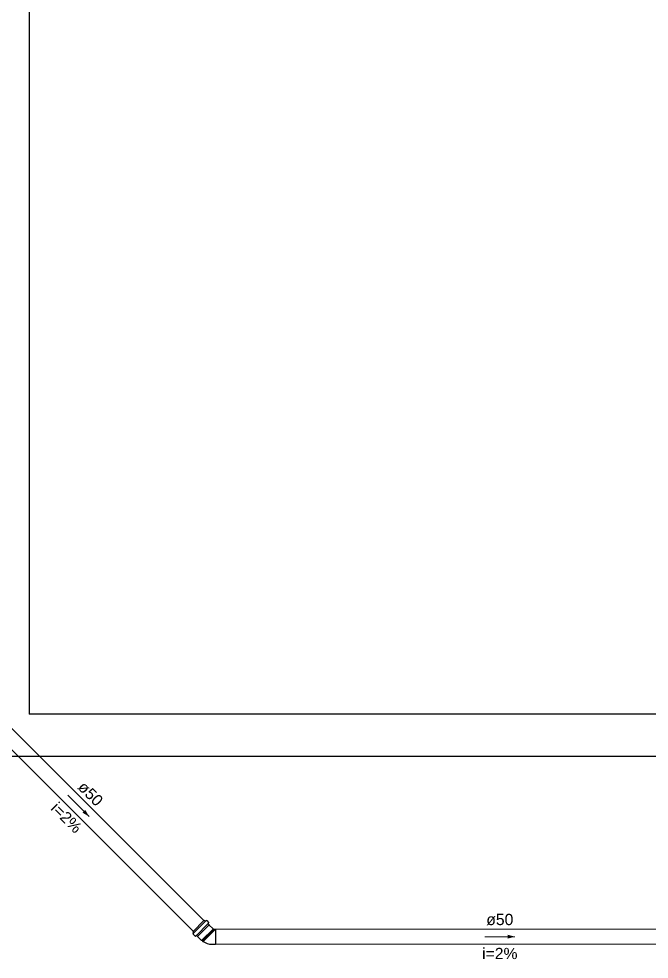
# Model space of a CAD drawing. Header units: millimetres. Extents: x 270 to 744, y -31 to 127.
# Drawn here: x 385.02 to 393.4, y 7.76 to 20.27 of the extents above; entities that cross this region are included whole.
import ezdxf

# ---------------------------------------------------------------- set-up
doc = ezdxf.new("R2010")
doc.units = ezdxf.units.MM
doc.header["$LTSCALE"] = 0.01
doc.header["$MEASUREMENT"] = 0
for name, color, linetype in [('PAREDES', 8, 'Continuous'), ('Simbolos', 5, 'Continuous'), ('Simbolos_int', 2, 'Continuous')]:
    doc.layers.add(name, color=color, linetype=linetype)
for name, color, linetype, lineweight in [('TQ-Condutos', 3, 'Continuous', 5), ('TQ-Sentido conduto', 9, 'Continuous', 5), ('TQ-Textos conduto', 7, 'Continuous', 5)]:
    doc.layers.add(name, color=color, linetype=linetype, lineweight=lineweight)
doc.styles.add('Arial', font='arial.ttf')

msp = doc.modelspace()

# ---------------------------------------------------------------- hatches: boundary and pattern name
at = {"layer": 'TQ-Sentido conduto', "linetype": 'Continuous'}
for points in [[(385.951, 9.663), (385.901, 9.75), (385.865, 9.713)], [(391.616, 8.064), (391.519, 8.09), (391.519, 8.038)]]:
    msp.add_hatch(color=256, dxfattribs=at).paths.add_polyline_path(points)

# ---------------------------------------------------------------- linework, layer by layer
at = {"layer": 'PAREDES'}
for p, q in [((385.154, 24.208), (385.154, 11.026)), ((401.168, 11.026), (385.154, 11.026)), ((412.843, 10.459), (373.471, 10.459))]:
    msp.add_line(p, q, dxfattribs=at)
at = {"layer": 'Simbolos'}
for p, q in [((387.33, 8.13), (387.485, 8.284)), ((387.485, 8.284), (387.497, 8.272)), ((387.513, 8.278), (387.502, 8.272)), ((387.517, 8.277), (387.542, 8.252)), ((387.542, 8.247), (387.536, 8.239)), ((387.536, 8.233), (387.549, 8.22)), ((387.549, 8.22), (387.549, 8.219)), ((387.549, 8.219), (387.597, 8.171)), ((387.597, 8.171), (387.597, 8.169)), ((387.601, 8.165), (387.633, 8.165)), ((387.33, 8.13), (387.342, 8.117)), ((387.337, 8.102), (387.343, 8.113)), ((387.338, 8.097), (387.362, 8.072)), ((387.368, 8.072), (387.376, 8.079)), ((387.381, 8.079), (387.394, 8.065)), ((387.394, 8.065), (387.396, 8.065)), ((387.396, 8.065), (387.443, 8.018)), ((387.443, 8.018), (387.453, 8.018)), ((387.453, 8.018), (387.461, 8.011)), ((387.461, 8.011), (387.457, 8.006)), ((387.457, 8.006), (387.465, 7.998)), ((387.47, 8.001), (387.465, 7.998)), ((387.583, 7.963), (387.633, 7.963))]:
    msp.add_line(p, q, dxfattribs=at)
for centre, radius, start, end in [((387.5, 8.275), 0.004, 225, 300), ((387.515, 8.274), 0.004, 45, 120), ((387.539, 8.236), 0.004, 140, 225), ((387.539, 8.249), 0.004, 320, 45), ((387.601, 8.169), 0.004, 180, 270), ((387.34, 8.1), 0.004, 150, 225), ((387.34, 8.115), 0.004, 330, 45), ((387.365, 8.075), 0.004, 225, 310), ((387.378, 8.076), 0.004, 45, 130), ((387.585, 8.152), 0.189, 232.6023, 269.556)]:
    msp.add_arc(centre, radius, start, end, dxfattribs=at)
at = {"layer": 'Simbolos_int'}
for p, q in [((387.345, 8.115), (387.499, 8.27)), ((387.379, 8.081), (387.533, 8.236)), ((387.394, 8.065), (387.549, 8.22)), ((387.453, 8.018), (387.601, 8.165)), ((387.461, 8.011), (387.616, 8.165)), ((387.47, 8.001), (387.633, 8.165)), ((387.633, 8.165), (387.633, 7.963))]:
    msp.add_line(p, q, dxfattribs=at)
at = {"layer": 'TQ-Condutos'}
for p, q in [((384.445, 11.311), (387.478, 8.278)), ((384.304, 11.169), (387.337, 8.136)), ((387.633, 8.164), (395.081, 8.164)), ((387.633, 7.964), (395.081, 7.964))]:
    msp.add_line(p, q, dxfattribs=at)
at = {"layer": 'TQ-Sentido conduto'}
for points in [[(385.669, 9.946), (385.951, 9.663)], [(391.216, 8.064), (391.616, 8.064)]]:
    msp.add_lwpolyline(points, dxfattribs=at)

# ---------------------------------------------------------------- texts
at = {"layer": 'TQ-Textos conduto', "char_height": 0.15, "attachment_point": 8, "rotation": 314.9999, "line_spacing_factor": 0.6, "style": 'Arial'}
for s, insert, width in [('ø50', (385.916, 9.911), 0.54), ('i=2%', (385.598, 9.593), 0.72)]:
    msp.add_mtext(s, dxfattribs=dict(at, insert=insert, width=width))
at = {"layer": 'TQ-Textos conduto', "char_height": 0.15, "attachment_point": 8, "line_spacing_factor": 0.6, "style": 'Arial'}
for s, insert, width in [('ø50', (391.416, 8.214), 0.54), ('i=2%', (391.416, 7.764), 0.72)]:
    msp.add_mtext(s, dxfattribs=dict(at, insert=insert, width=width))

doc.saveas('drawing.dxf')
